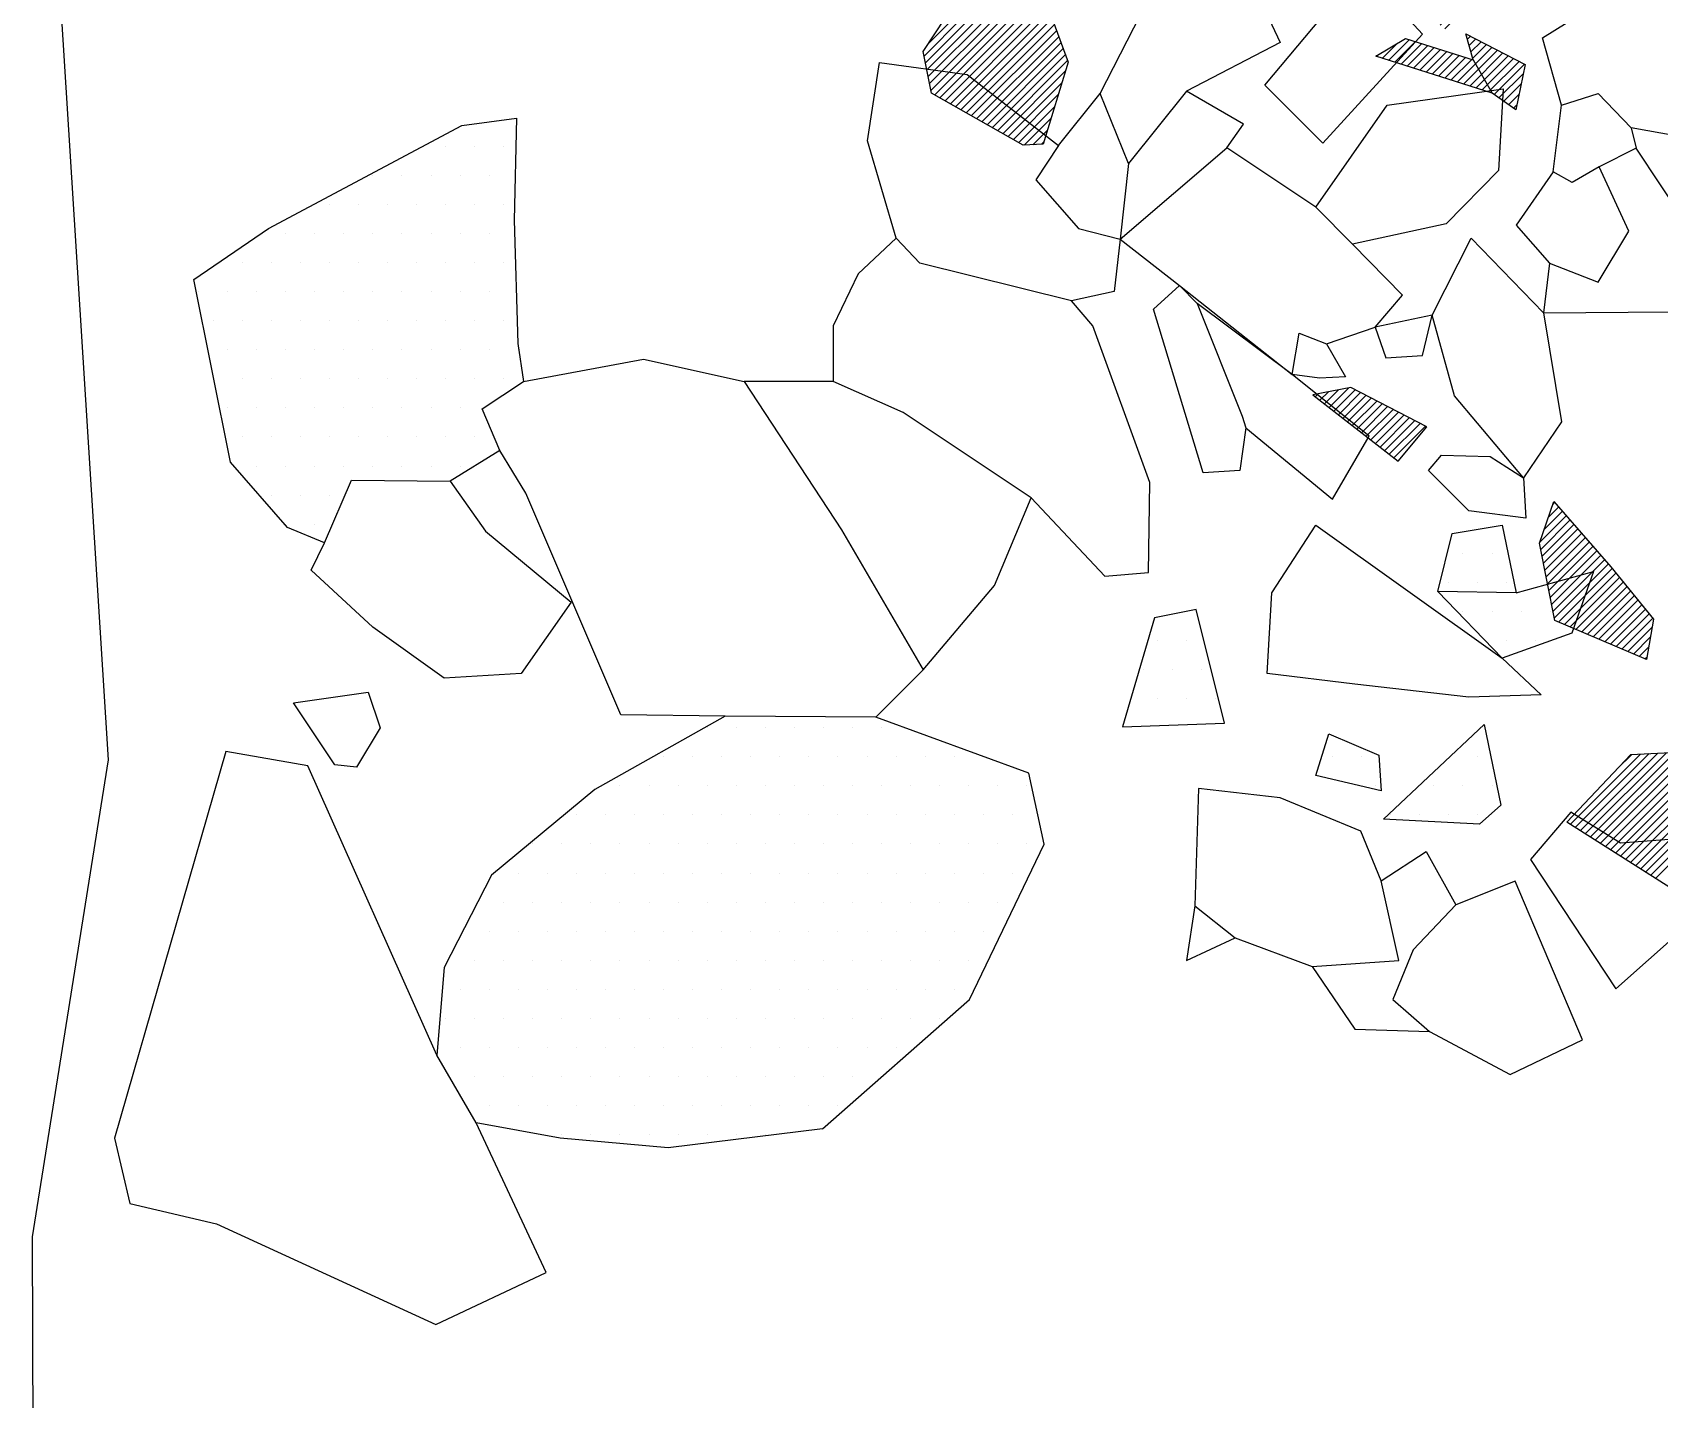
# Model space of a CAD drawing. Header units: metres. Extents: x 0.1 to 1.55, y -20.5 to -16.9.
# Drawn here: x 0.11 to 0.81, y -19.689 to -19.101 of the extents above; entities that cross this region are included whole.
import ezdxf

# ---------------------------------------------------------------- set-up
doc = ezdxf.new("R2010")
doc.units = ezdxf.units.M
doc.header["$LTSCALE"] = 25
doc.header["$MEASUREMENT"] = 0
doc.linetypes.add('STRICHPUNKTX2', pattern=[2, 1, -0.5, 0, -0.5])
doc.layers.get('0').update_dxf_attribs({"linetype": 'CONTINUOUS'})
for name, color, linetype in [('GRABUNGSGRENZE', 3, 'STRICHPUNKTX2'), ('KNOCHEN', 2, 'CONTINUOUS'), ('KNOCHENSCHRAFF', 2, 'CONTINUOUS'), ('STEINE', 4, 'CONTINUOUS'), ('STEINESCHRAFF', 4, 'CONTINUOUS')]:
    doc.layers.add(name, color=color, linetype=linetype)

# ---------------------------------------------------------------- blocks, each defined once
blk = doc.blocks.new('*X0')
at = {"color": 0}
for p, q in [((66.149, -1925.77), (66.281, -1925.639)), ((66.348, -1925.925), (66.716, -1925.558)), ((66.547, -1926.08), (67.151, -1925.476)), ((66.746, -1926.234), (67.586, -1925.395)), ((66.945, -1926.389), (67.86, -1925.474)), ((67.144, -1926.544), (68.093, -1925.595)), ((67.343, -1926.699), (68.326, -1925.715)), ((67.541, -1926.853), (68.559, -1925.835)), ((67.74, -1927.008), (68.793, -1925.956)), ((67.939, -1927.163), (69.026, -1926.076)), ((68.138, -1927.317), (69.259, -1926.196)), ((68.337, -1927.472), (69.492, -1926.317)), ((68.536, -1927.627), (69.726, -1926.437)), ((68.735, -1927.781), (69.959, -1926.557)), ((68.933, -1927.936), (70.192, -1926.677)), ((69.132, -1928.091), (70.425, -1926.798)), ((69.331, -1928.246), (70.659, -1926.918)), ((69.53, -1928.4), (70.892, -1927.038)), ((75.807, -1932.023), (76.937, -1930.892)), ((75.991, -1931.485), (76.773, -1930.704)), ((76.176, -1930.947), (76.608, -1930.515)), ((76.36, -1930.409), (76.443, -1930.326)), ((75.845, -1932.338), (77.102, -1931.081)), ((75.904, -1932.633), (77.267, -1931.27)), ((75.963, -1932.927), (77.432, -1931.459)), ((76.022, -1933.222), (77.596, -1931.648)), ((76.081, -1933.517), (77.761, -1931.836)), ((76.14, -1933.811), (77.926, -1932.025)), ((76.198, -1934.106), (78.091, -1932.214)), ((76.257, -1934.401), (78.255, -1932.403)), ((76.316, -1934.695), (78.42, -1932.592)), ((76.375, -1934.99), (78.585, -1932.78)), ((76.434, -1935.285), (78.75, -1932.969)), ((76.616, -1935.456), (78.912, -1933.16)), ((76.863, -1935.563), (79.071, -1933.355)), ((77.111, -1935.669), (79.23, -1933.549)), ((77.358, -1935.775), (79.389, -1933.744)), ((77.606, -1935.881), (79.549, -1933.938)), ((77.853, -1935.987), (79.708, -1934.132)), ((78.101, -1936.093), (79.867, -1934.327)), ((78.348, -1936.199), (80.026, -1934.521)), ((78.596, -1936.305), (80.185, -1934.716)), ((78.843, -1936.411), (80.344, -1934.91)), ((79.091, -1936.517), (80.503, -1935.105)), ((79.338, -1936.623), (80.662, -1935.299)), ((79.585, -1936.73), (80.631, -1935.684)), ((79.833, -1936.836), (80.556, -1936.113)), ((80.08, -1936.942), (80.48, -1936.542)), ((80.328, -1937.048), (80.404, -1936.972)), ((77.107, -1944.158), (80.129, -1941.136)), ((77.323, -1944.295), (80.502, -1941.116)), ((77.54, -1944.432), (80.876, -1941.096)), ((77.756, -1944.569), (81.249, -1941.076)), ((77.972, -1944.707), (81.623, -1941.056)), ((78.189, -1944.844), (81.996, -1941.036)), ((78.405, -1944.981), (82.37, -1941.016)), ((78.622, -1945.118), (82.625, -1941.114)), ((78.838, -1945.255), (82.726, -1941.367)), ((79.149, -1941.762), (79.755, -1941.156)), ((79.055, -1945.392), (82.827, -1941.62)), ((79.271, -1945.529), (82.928, -1941.872)), ((79.488, -1945.666), (83.029, -1942.125)), ((79.704, -1945.803), (83.13, -1942.377)), ((79.92, -1945.941), (83.231, -1942.63)), ((80.137, -1946.078), (83.26, -1942.955)), ((80.353, -1946.215), (83.159, -1943.409)), ((80.57, -1946.352), (83.058, -1943.864)), ((80.786, -1946.489), (82.957, -1944.319))]:
    blk.add_line(p, q, dxfattribs=at)
blk = doc.blocks.new('*X6')
at = {"color": 0}
for p, q in [((69.788, -1898.797), (73.665, -1894.92)), ((70.081, -1898.858), (73.981, -1894.958)), ((70.394, -1897.837), (73.35, -1894.882)), ((70.403, -1898.89), (74.297, -1894.995)), ((70.905, -1894.852), (71.139, -1894.618)), ((70.92, -1895.19), (71.455, -1894.656)), ((70.935, -1895.529), (71.771, -1894.693)), ((70.95, -1895.867), (72.086, -1894.731)), ((70.965, -1896.206), (72.402, -1894.769)), ((70.98, -1896.545), (72.718, -1894.807)), ((70.995, -1896.883), (73.034, -1894.844)), ((56.205, -1897.884), (58.292, -1895.798)), ((56.236, -1897.5), (57.978, -1895.758)), ((56.267, -1897.116), (57.664, -1895.718)), ((56.298, -1896.731), (57.35, -1895.679)), ((56.317, -1898.126), (58.606, -1895.838)), ((56.328, -1896.347), (57.037, -1895.639)), ((56.359, -1895.963), (56.723, -1895.599)), ((56.39, -1895.578), (56.409, -1895.559)), ((56.632, -1898.165), (58.919, -1895.877)), ((56.947, -1898.203), (59.233, -1895.917)), ((62.924, -1896.823), (63.904, -1895.843)), ((63.059, -1897.041), (64.367, -1895.733)), ((63.195, -1897.259), (64.595, -1895.859)), ((70.724, -1898.922), (74.389, -1895.257)), ((71.045, -1898.954), (74.467, -1895.532)), ((71.367, -1898.986), (74.546, -1895.807)), ((57.262, -1898.242), (59.547, -1895.957)), ((57.577, -1898.28), (59.861, -1895.997)), ((57.892, -1898.319), (60.175, -1896.036)), ((58.207, -1898.358), (60.225, -1896.34)), ((62.653, -1896.386), (62.977, -1896.062)), ((62.788, -1896.604), (63.441, -1895.952)), ((63.33, -1897.477), (64.764, -1896.043)), ((63.482, -1897.678), (64.933, -1896.228)), ((63.702, -1897.812), (65.102, -1896.412)), ((63.922, -1897.946), (65.271, -1896.597)), ((71.688, -1899.019), (74.631, -1896.076)), ((72.009, -1899.051), (74.857, -1896.203)), ((72.331, -1899.083), (75.084, -1896.33)), ((72.652, -1899.115), (75.31, -1896.457)), ((64.142, -1898.08), (65.44, -1896.781)), ((64.361, -1898.214), (65.466, -1897.109)), ((72.918, -1899.203), (75.38, -1896.741)), ((73.112, -1899.363), (75.247, -1897.227)), ((58.522, -1898.396), (59.222, -1897.696)), ((73.306, -1899.522), (75.161, -1897.667)), ((73.499, -1899.682), (75.396, -1897.785)), ((73.693, -1899.842), (75.632, -1897.903)), ((75.001, -1898.888), (75.868, -1898.021)), ((64.581, -1898.347), (64.719, -1898.21)), ((54.298, -1904.741), (56.276, -1902.764)), ((54.44, -1904.246), (56.2, -1902.485)), ((71.903, -1905.874), (74.966, -1902.812)), ((72.274, -1905.15), (74.758, -1902.666)), ((54.479, -1904.913), (56.351, -1903.042)), ((55.299, -1904.447), (56.426, -1903.32)), ((55.602, -1904.498), (56.502, -1903.598)), ((71.234, -1907.251), (75.382, -1903.103)), ((71.533, -1906.599), (75.174, -1902.958)), ((71.6, -1907.239), (75.59, -1903.249)), ((71.965, -1907.227), (75.678, -1903.514)), ((55.159, -1905.648), (56.652, -1904.155)), ((55.905, -1904.548), (56.577, -1903.876)), ((72.331, -1907.215), (75.651, -1903.894)), ((72.696, -1907.203), (75.624, -1904.275)), ((54.661, -1905.086), (55.264, -1904.483)), ((54.842, -1905.258), (55.228, -1904.872)), ((55.101, -1906.414), (56.8, -1904.714)), ((55.13, -1906.031), (56.728, -1904.433)), ((67.953, -1908.41), (71.42, -1904.943)), ((67.98, -1908.029), (71.106, -1904.904)), ((67.98, -1908.737), (71.734, -1904.983)), ((68.008, -1907.649), (70.792, -1904.865)), ((68.304, -1908.766), (72.048, -1905.022)), ((69.806, -1905.497), (70.477, -1904.826)), ((73.062, -1907.191), (75.597, -1904.656)), ((73.427, -1907.179), (75.569, -1905.037)), ((55.013, -1907.562), (56.837, -1905.738)), ((55.023, -1905.43), (55.193, -1905.261)), ((55.042, -1907.179), (56.824, -1905.397)), ((55.072, -1906.796), (56.812, -1905.056)), ((73.793, -1907.167), (75.542, -1905.417)), ((54.955, -1908.327), (56.861, -1906.421)), ((54.984, -1907.944), (56.849, -1906.079)), ((74.158, -1907.155), (75.515, -1905.798)), ((54.897, -1909.092), (56.886, -1907.103)), ((54.926, -1908.71), (56.874, -1906.762)), ((54.868, -1909.475), (56.898, -1907.444)), ((55.208, -1909.488), (56.911, -1907.786)), ((68.628, -1908.796), (69.861, -1907.563)), ((55.726, -1909.324), (56.923, -1908.127)), ((56.243, -1909.16), (56.935, -1908.468)), ((68.952, -1908.825), (69.887, -1907.891)), ((69.276, -1908.855), (69.754, -1908.377)), ((71.116, -1909.49), (72.453, -1908.153)), ((71.316, -1909.643), (72.727, -1908.233)), ((71.517, -1909.796), (73, -1908.314)), ((72.051, -1908.201), (72.18, -1908.072)), ((56.761, -1908.996), (56.947, -1908.809)), ((69.601, -1908.884), (69.621, -1908.864)), ((49.332, -1911.122), (50.984, -1909.469)), ((49.391, -1911.417), (51.326, -1909.481)), ((49.449, -1911.711), (51.668, -1909.492)), ((49.508, -1912.006), (52.011, -1909.504)), ((49.517, -1910.583), (50.642, -1909.458)), ((49.567, -1912.3), (52.353, -1909.515)), ((49.626, -1912.595), (52.695, -1909.526)), ((49.785, -1912.79), (53.037, -1909.538)), ((50.01, -1912.919), (53.379, -1909.549)), ((50.19, -1909.557), (50.3, -1909.446)), ((50.235, -1913.047), (53.721, -1909.561)), ((50.46, -1913.176), (54.063, -1909.572)), ((50.685, -1913.305), (54.405, -1909.584)), ((50.91, -1913.433), (54.748, -1909.595)), ((51.135, -1913.562), (54.923, -1909.773)), ((71.717, -1909.95), (72.396, -1909.271)), ((51.359, -1913.69), (55.019, -1910.031)), ((51.584, -1913.819), (55.115, -1910.289)), ((51.809, -1913.947), (55.21, -1910.547)), ((69.031, -1911.222), (69.68, -1910.572)), ((69.299, -1911.307), (70.188, -1910.418)), ((69.568, -1911.392), (70.456, -1910.503)), ((69.836, -1911.477), (70.725, -1910.588)), ((72.69, -1910.391), (72.819, -1910.262)), ((72.766, -1910.669), (73.052, -1910.383)), ((72.841, -1910.947), (73.284, -1910.504)), ((72.917, -1911.224), (73.517, -1910.625)), ((52.034, -1914.076), (55.306, -1910.804)), ((52.259, -1914.205), (55.402, -1911.062)), ((52.484, -1914.333), (55.497, -1911.32)), ((68.762, -1911.137), (68.796, -1911.102)), ((70.105, -1911.562), (70.994, -1910.673)), ((70.373, -1911.647), (71.262, -1910.758)), ((70.642, -1911.732), (71.531, -1910.843)), ((70.911, -1911.817), (71.8, -1910.928)), ((71.179, -1911.902), (72.069, -1911.012)), ((71.448, -1911.987), (72.337, -1911.097)), ((71.716, -1912.072), (72.606, -1911.182)), ((71.985, -1912.157), (72.875, -1911.267)), ((72.253, -1912.242), (73.749, -1910.746)), ((72.522, -1912.327), (73.982, -1910.867)), ((72.79, -1912.412), (74.214, -1910.988)), ((73.059, -1912.497), (74.447, -1911.109)), ((73.328, -1912.582), (74.68, -1911.23)), ((52.709, -1914.462), (55.407, -1911.764)), ((73.596, -1912.667), (74.912, -1911.351)), ((73.839, -1912.777), (75.145, -1911.472)), ((74.047, -1912.923), (75.101, -1911.869)), ((52.934, -1914.59), (55.252, -1912.273)), ((74.255, -1913.069), (75.007, -1912.317)), ((53.159, -1914.719), (55.097, -1912.781)), ((53.384, -1914.848), (54.943, -1913.289)), ((74.463, -1913.214), (74.912, -1912.765)), ((74.671, -1913.36), (74.818, -1913.213)), ((53.628, -1914.957), (54.788, -1913.798)), ((54.003, -1914.935), (54.633, -1914.306)), ((54.379, -1914.913), (54.478, -1914.814))]:
    blk.add_line(p, q, dxfattribs=at)
blk = doc.blocks.new('*X92')
at = {"color": 0}
for p, q in [((28.75, -1915), (28.75, -1915)), ((30, -1915), (30, -1915)), ((31.25, -1915), (31.25, -1915)), ((25.625, -1916.25), (25.625, -1916.25)), ((26.875, -1916.25), (26.875, -1916.25)), ((28.125, -1916.25), (28.125, -1916.25)), ((29.375, -1916.25), (29.375, -1916.25)), ((30.625, -1916.25), (30.625, -1916.25)), ((23.75, -1917.5), (23.75, -1917.5)), ((25, -1917.5), (25, -1917.5)), ((26.25, -1917.5), (26.25, -1917.5)), ((27.5, -1917.5), (27.5, -1917.5)), ((28.75, -1917.5), (28.75, -1917.5)), ((30, -1917.5), (30, -1917.5)), ((31.25, -1917.5), (31.25, -1917.5)), ((21.875, -1918.75), (21.875, -1918.75)), ((23.125, -1918.75), (23.125, -1918.75)), ((24.375, -1918.75), (24.375, -1918.75)), ((25.625, -1918.75), (25.625, -1918.75)), ((26.875, -1918.75), (26.875, -1918.75)), ((28.125, -1918.75), (28.125, -1918.75)), ((29.375, -1918.75), (29.375, -1918.75)), ((30.625, -1918.75), (30.625, -1918.75)), ((20, -1920), (20, -1920)), ((21.25, -1920), (21.25, -1920)), ((22.5, -1920), (22.5, -1920)), ((23.75, -1920), (23.75, -1920)), ((25, -1920), (25, -1920)), ((26.25, -1920), (26.25, -1920)), ((27.5, -1920), (27.5, -1920)), ((28.75, -1920), (28.75, -1920)), ((30, -1920), (30, -1920)), ((31.25, -1920), (31.25, -1920)), ((18.125, -1921.25), (18.125, -1921.25)), ((19.375, -1921.25), (19.375, -1921.25)), ((20.625, -1921.25), (20.625, -1921.25)), ((21.875, -1921.25), (21.875, -1921.25)), ((23.125, -1921.25), (23.125, -1921.25)), ((24.375, -1921.25), (24.375, -1921.25)), ((25.625, -1921.25), (25.625, -1921.25)), ((26.875, -1921.25), (26.875, -1921.25)), ((28.125, -1921.25), (28.125, -1921.25)), ((29.375, -1921.25), (29.375, -1921.25)), ((30.625, -1921.25), (30.625, -1921.25)), ((18.75, -1922.5), (18.75, -1922.5)), ((20, -1922.5), (20, -1922.5)), ((21.25, -1922.5), (21.25, -1922.5)), ((22.5, -1922.5), (22.5, -1922.5)), ((23.75, -1922.5), (23.75, -1922.5)), ((25, -1922.5), (25, -1922.5)), ((26.25, -1922.5), (26.25, -1922.5)), ((27.5, -1922.5), (27.5, -1922.5)), ((28.75, -1922.5), (28.75, -1922.5)), ((30, -1922.5), (30, -1922.5)), ((31.25, -1922.5), (31.25, -1922.5)), ((19.375, -1923.75), (19.375, -1923.75)), ((20.625, -1923.75), (20.625, -1923.75)), ((21.875, -1923.75), (21.875, -1923.75)), ((23.125, -1923.75), (23.125, -1923.75)), ((24.375, -1923.75), (24.375, -1923.75)), ((25.625, -1923.75), (25.625, -1923.75)), ((26.875, -1923.75), (26.875, -1923.75)), ((28.125, -1923.75), (28.125, -1923.75)), ((29.375, -1923.75), (29.375, -1923.75)), ((30.625, -1923.75), (30.625, -1923.75)), ((31.875, -1923.75), (31.875, -1923.75)), ((20, -1925), (20, -1925)), ((21.25, -1925), (21.25, -1925)), ((22.5, -1925), (22.5, -1925)), ((23.75, -1925), (23.75, -1925)), ((25, -1925), (25, -1925)), ((26.25, -1925), (26.25, -1925)), ((27.5, -1925), (27.5, -1925)), ((28.75, -1925), (28.75, -1925)), ((30, -1925), (30, -1925)), ((31.25, -1925), (31.25, -1925)), ((19.375, -1926.25), (19.375, -1926.25)), ((20.625, -1926.25), (20.625, -1926.25)), ((21.875, -1926.25), (21.875, -1926.25)), ((23.125, -1926.25), (23.125, -1926.25)), ((24.375, -1926.25), (24.375, -1926.25)), ((25.625, -1926.25), (25.625, -1926.25)), ((26.875, -1926.25), (26.875, -1926.25)), ((28.125, -1926.25), (28.125, -1926.25)), ((29.375, -1926.25), (29.375, -1926.25)), ((20, -1927.5), (20, -1927.5)), ((21.25, -1927.5), (21.25, -1927.5)), ((22.5, -1927.5), (22.5, -1927.5)), ((23.75, -1927.5), (23.75, -1927.5)), ((25, -1927.5), (25, -1927.5)), ((26.25, -1927.5), (26.25, -1927.5)), ((27.5, -1927.5), (27.5, -1927.5)), ((28.75, -1927.5), (28.75, -1927.5)), ((30, -1927.5), (30, -1927.5)), ((20.625, -1928.75), (20.625, -1928.75)), ((21.875, -1928.75), (21.875, -1928.75)), ((23.125, -1928.75), (23.125, -1928.75)), ((24.375, -1928.75), (24.375, -1928.75)), ((25.625, -1928.75), (25.625, -1928.75)), ((26.875, -1928.75), (26.875, -1928.75)), ((28.125, -1928.75), (28.125, -1928.75)), ((29.375, -1928.75), (29.375, -1928.75)), ((21.25, -1930), (21.25, -1930)), ((22.5, -1930), (22.5, -1930)), ((23.75, -1930), (23.75, -1930)), ((21.875, -1931.25), (21.875, -1931.25)), ((23.125, -1931.25), (23.125, -1931.25)), ((72.5, -1932.5), (72.5, -1932.5)), ((73.75, -1932.5), (73.75, -1932.5)), ((71.875, -1933.75), (71.875, -1933.75)), ((73.125, -1933.75), (73.125, -1933.75)), ((74.375, -1933.75), (74.375, -1933.75)), ((76.875, -1933.75), (76.875, -1933.75)), ((72.5, -1935), (72.5, -1935)), ((73.75, -1935), (73.75, -1935)), ((75, -1935), (75, -1935)), ((76.25, -1935), (76.25, -1935)), ((77.5, -1935), (77.5, -1935)), ((59.375, -1936.25), (59.375, -1936.25)), ((60.625, -1936.25), (60.625, -1936.25)), ((74.375, -1936.25), (74.375, -1936.25)), ((75.625, -1936.25), (75.625, -1936.25)), ((58.75, -1937.5), (58.75, -1937.5)), ((60, -1937.5), (60, -1937.5)), ((61.25, -1937.5), (61.25, -1937.5)), ((59.375, -1938.75), (59.375, -1938.75)), ((60.625, -1938.75), (60.625, -1938.75)), ((61.875, -1938.75), (61.875, -1938.75)), ((40, -1940), (40, -1940)), ((41.25, -1940), (41.25, -1940)), ((42.5, -1940), (42.5, -1940)), ((43.75, -1940), (43.75, -1940)), ((45, -1940), (45, -1940)), ((46.25, -1940), (46.25, -1940)), ((47.5, -1940), (47.5, -1940)), ((38.125, -1941.25), (38.125, -1941.25)), ((39.375, -1941.25), (39.375, -1941.25)), ((40.625, -1941.25), (40.625, -1941.25)), ((41.875, -1941.25), (41.875, -1941.25)), ((43.125, -1941.25), (43.125, -1941.25)), ((44.375, -1941.25), (44.375, -1941.25)), ((45.625, -1941.25), (45.625, -1941.25)), ((46.875, -1941.25), (46.875, -1941.25)), ((48.125, -1941.25), (48.125, -1941.25)), ((49.375, -1941.25), (49.375, -1941.25)), ((50.625, -1941.25), (50.625, -1941.25)), ((51.875, -1941.25), (51.875, -1941.25)), ((66.875, -1941.25), (66.875, -1941.25)), ((68.125, -1941.25), (68.125, -1941.25)), ((73.125, -1941.25), (73.125, -1941.25)), ((36.25, -1942.5), (36.25, -1942.5)), ((37.5, -1942.5), (37.5, -1942.5)), ((38.75, -1942.5), (38.75, -1942.5)), ((40, -1942.5), (40, -1942.5)), ((41.25, -1942.5), (41.25, -1942.5)), ((42.5, -1942.5), (42.5, -1942.5)), ((43.75, -1942.5), (43.75, -1942.5)), ((45, -1942.5), (45, -1942.5)), ((46.25, -1942.5), (46.25, -1942.5)), ((47.5, -1942.5), (47.5, -1942.5)), ((48.75, -1942.5), (48.75, -1942.5)), ((50, -1942.5), (50, -1942.5)), ((51.25, -1942.5), (51.25, -1942.5)), ((52.5, -1942.5), (52.5, -1942.5)), ((53.75, -1942.5), (53.75, -1942.5)), ((68.75, -1942.5), (68.75, -1942.5)), ((71.25, -1942.5), (71.25, -1942.5)), ((72.5, -1942.5), (72.5, -1942.5)), ((73.75, -1942.5), (73.75, -1942.5)), ((34.375, -1943.75), (34.375, -1943.75)), ((35.625, -1943.75), (35.625, -1943.75)), ((36.875, -1943.75), (36.875, -1943.75)), ((38.125, -1943.75), (38.125, -1943.75)), ((39.375, -1943.75), (39.375, -1943.75)), ((40.625, -1943.75), (40.625, -1943.75)), ((41.875, -1943.75), (41.875, -1943.75)), ((43.125, -1943.75), (43.125, -1943.75)), ((44.375, -1943.75), (44.375, -1943.75)), ((45.625, -1943.75), (45.625, -1943.75)), ((46.875, -1943.75), (46.875, -1943.75)), ((48.125, -1943.75), (48.125, -1943.75)), ((49.375, -1943.75), (49.375, -1943.75)), ((50.625, -1943.75), (50.625, -1943.75)), ((51.875, -1943.75), (51.875, -1943.75)), ((53.125, -1943.75), (53.125, -1943.75)), ((69.375, -1943.75), (69.375, -1943.75)), ((70.625, -1943.75), (70.625, -1943.75)), ((71.875, -1943.75), (71.875, -1943.75)), ((73.125, -1943.75), (73.125, -1943.75)), ((32.5, -1945), (32.5, -1945)), ((33.75, -1945), (33.75, -1945)), ((35, -1945), (35, -1945)), ((36.25, -1945), (36.25, -1945)), ((37.5, -1945), (37.5, -1945)), ((38.75, -1945), (38.75, -1945)), ((40, -1945), (40, -1945)), ((41.25, -1945), (41.25, -1945)), ((42.5, -1945), (42.5, -1945)), ((43.75, -1945), (43.75, -1945)), ((45, -1945), (45, -1945)), ((46.25, -1945), (46.25, -1945)), ((47.5, -1945), (47.5, -1945)), ((48.75, -1945), (48.75, -1945)), ((50, -1945), (50, -1945)), ((51.25, -1945), (51.25, -1945)), ((52.5, -1945), (52.5, -1945)), ((53.75, -1945), (53.75, -1945)), ((31.875, -1946.25), (31.875, -1946.25)), ((33.125, -1946.25), (33.125, -1946.25)), ((34.375, -1946.25), (34.375, -1946.25)), ((35.625, -1946.25), (35.625, -1946.25)), ((36.875, -1946.25), (36.875, -1946.25)), ((38.125, -1946.25), (38.125, -1946.25)), ((39.375, -1946.25), (39.375, -1946.25)), ((40.625, -1946.25), (40.625, -1946.25)), ((41.875, -1946.25), (41.875, -1946.25)), ((43.125, -1946.25), (43.125, -1946.25)), ((44.375, -1946.25), (44.375, -1946.25)), ((45.625, -1946.25), (45.625, -1946.25)), ((46.875, -1946.25), (46.875, -1946.25)), ((48.125, -1946.25), (48.125, -1946.25)), ((49.375, -1946.25), (49.375, -1946.25)), ((50.625, -1946.25), (50.625, -1946.25)), ((51.875, -1946.25), (51.875, -1946.25)), ((53.125, -1946.25), (53.125, -1946.25)), ((31.25, -1947.5), (31.25, -1947.5)), ((32.5, -1947.5), (32.5, -1947.5)), ((33.75, -1947.5), (33.75, -1947.5)), ((35, -1947.5), (35, -1947.5)), ((36.25, -1947.5), (36.25, -1947.5)), ((37.5, -1947.5), (37.5, -1947.5)), ((38.75, -1947.5), (38.75, -1947.5)), ((40, -1947.5), (40, -1947.5)), ((41.25, -1947.5), (41.25, -1947.5)), ((42.5, -1947.5), (42.5, -1947.5)), ((43.75, -1947.5), (43.75, -1947.5)), ((45, -1947.5), (45, -1947.5)), ((46.25, -1947.5), (46.25, -1947.5)), ((47.5, -1947.5), (47.5, -1947.5)), ((48.75, -1947.5), (48.75, -1947.5)), ((50, -1947.5), (50, -1947.5)), ((51.25, -1947.5), (51.25, -1947.5)), ((52.5, -1947.5), (52.5, -1947.5)), ((30.625, -1948.75), (30.625, -1948.75)), ((31.875, -1948.75), (31.875, -1948.75)), ((33.125, -1948.75), (33.125, -1948.75)), ((34.375, -1948.75), (34.375, -1948.75)), ((35.625, -1948.75), (35.625, -1948.75)), ((36.875, -1948.75), (36.875, -1948.75)), ((38.125, -1948.75), (38.125, -1948.75)), ((39.375, -1948.75), (39.375, -1948.75)), ((40.625, -1948.75), (40.625, -1948.75)), ((41.875, -1948.75), (41.875, -1948.75)), ((43.125, -1948.75), (43.125, -1948.75)), ((44.375, -1948.75), (44.375, -1948.75)), ((45.625, -1948.75), (45.625, -1948.75)), ((46.875, -1948.75), (46.875, -1948.75)), ((48.125, -1948.75), (48.125, -1948.75)), ((49.375, -1948.75), (49.375, -1948.75)), ((50.625, -1948.75), (50.625, -1948.75)), ((51.875, -1948.75), (51.875, -1948.75)), ((30, -1950), (30, -1950)), ((31.25, -1950), (31.25, -1950)), ((32.5, -1950), (32.5, -1950)), ((33.75, -1950), (33.75, -1950)), ((35, -1950), (35, -1950)), ((36.25, -1950), (36.25, -1950)), ((37.5, -1950), (37.5, -1950)), ((38.75, -1950), (38.75, -1950)), ((40, -1950), (40, -1950)), ((41.25, -1950), (41.25, -1950)), ((42.5, -1950), (42.5, -1950)), ((43.75, -1950), (43.75, -1950)), ((45, -1950), (45, -1950)), ((46.25, -1950), (46.25, -1950)), ((47.5, -1950), (47.5, -1950)), ((48.75, -1950), (48.75, -1950)), ((50, -1950), (50, -1950)), ((51.25, -1950), (51.25, -1950)), ((29.375, -1951.25), (29.375, -1951.25)), ((30.625, -1951.25), (30.625, -1951.25)), ((31.875, -1951.25), (31.875, -1951.25)), ((33.125, -1951.25), (33.125, -1951.25)), ((34.375, -1951.25), (34.375, -1951.25)), ((35.625, -1951.25), (35.625, -1951.25)), ((36.875, -1951.25), (36.875, -1951.25)), ((38.125, -1951.25), (38.125, -1951.25)), ((39.375, -1951.25), (39.375, -1951.25)), ((40.625, -1951.25), (40.625, -1951.25)), ((41.875, -1951.25), (41.875, -1951.25)), ((43.125, -1951.25), (43.125, -1951.25)), ((44.375, -1951.25), (44.375, -1951.25)), ((45.625, -1951.25), (45.625, -1951.25)), ((46.875, -1951.25), (46.875, -1951.25)), ((48.125, -1951.25), (48.125, -1951.25)), ((49.375, -1951.25), (49.375, -1951.25)), ((50.625, -1951.25), (50.625, -1951.25)), ((28.75, -1952.5), (28.75, -1952.5)), ((30, -1952.5), (30, -1952.5)), ((31.25, -1952.5), (31.25, -1952.5)), ((32.5, -1952.5), (32.5, -1952.5)), ((33.75, -1952.5), (33.75, -1952.5)), ((35, -1952.5), (35, -1952.5)), ((36.25, -1952.5), (36.25, -1952.5)), ((37.5, -1952.5), (37.5, -1952.5)), ((38.75, -1952.5), (38.75, -1952.5)), ((40, -1952.5), (40, -1952.5)), ((41.25, -1952.5), (41.25, -1952.5)), ((42.5, -1952.5), (42.5, -1952.5)), ((43.75, -1952.5), (43.75, -1952.5)), ((45, -1952.5), (45, -1952.5)), ((46.25, -1952.5), (46.25, -1952.5)), ((47.5, -1952.5), (47.5, -1952.5)), ((48.75, -1952.5), (48.75, -1952.5)), ((50, -1952.5), (50, -1952.5)), ((29.375, -1953.75), (29.375, -1953.75)), ((30.625, -1953.75), (30.625, -1953.75)), ((31.875, -1953.75), (31.875, -1953.75)), ((33.125, -1953.75), (33.125, -1953.75)), ((34.375, -1953.75), (34.375, -1953.75)), ((35.625, -1953.75), (35.625, -1953.75)), ((36.875, -1953.75), (36.875, -1953.75)), ((38.125, -1953.75), (38.125, -1953.75)), ((39.375, -1953.75), (39.375, -1953.75)), ((40.625, -1953.75), (40.625, -1953.75)), ((41.875, -1953.75), (41.875, -1953.75)), ((43.125, -1953.75), (43.125, -1953.75)), ((44.375, -1953.75), (44.375, -1953.75)), ((45.625, -1953.75), (45.625, -1953.75)), ((46.875, -1953.75), (46.875, -1953.75)), ((48.125, -1953.75), (48.125, -1953.75)), ((30, -1955), (30, -1955)), ((31.25, -1955), (31.25, -1955)), ((32.5, -1955), (32.5, -1955)), ((33.75, -1955), (33.75, -1955)), ((35, -1955), (35, -1955)), ((36.25, -1955), (36.25, -1955)), ((37.5, -1955), (37.5, -1955)), ((38.75, -1955), (38.75, -1955)), ((40, -1955), (40, -1955)), ((41.25, -1955), (41.25, -1955)), ((42.5, -1955), (42.5, -1955)), ((43.75, -1955), (43.75, -1955)), ((45, -1955), (45, -1955)), ((46.25, -1955), (46.25, -1955)), ((47.5, -1955), (47.5, -1955)), ((30.625, -1956.25), (30.625, -1956.25)), ((31.875, -1956.25), (31.875, -1956.25)), ((33.125, -1956.25), (33.125, -1956.25)), ((34.375, -1956.25), (34.375, -1956.25)), ((35.625, -1956.25), (35.625, -1956.25)), ((36.875, -1956.25), (36.875, -1956.25)), ((38.125, -1956.25), (38.125, -1956.25)), ((39.375, -1956.25), (39.375, -1956.25)), ((40.625, -1956.25), (40.625, -1956.25)), ((41.875, -1956.25), (41.875, -1956.25)), ((43.125, -1956.25), (43.125, -1956.25)), ((44.375, -1956.25), (44.375, -1956.25)), ((45.625, -1956.25), (45.625, -1956.25)), ((33.75, -1957.5), (33.75, -1957.5)), ((35, -1957.5), (35, -1957.5)), ((36.25, -1957.5), (36.25, -1957.5)), ((37.5, -1957.5), (37.5, -1957.5)), ((38.75, -1957.5), (38.75, -1957.5)), ((40, -1957.5), (40, -1957.5)), ((41.25, -1957.5), (41.25, -1957.5)), ((42.5, -1957.5), (42.5, -1957.5))]:
    blk.add_line(p, q, dxfattribs=at)

msp = doc.modelspace()

# ---------------------------------------------------------------- linework, layer by layer
at = {"layer": 'GRABUNGSGRENZE'}
msp.add_lwpolyline([(0.11238, -20.4961), (0.10989, -19.61889), (0.10989, -19.61889), (0.14254, -19.41388), (0.14254, -19.41388), (0.11605, -18.99261), (0.11605, -18.99261), (0.13194, -17.92263), (0.13194, -17.92263), (0.11666, -17.63091), (0.1228, -17.35041), (0.11365, -16.90773)], dxfattribs=at)
at = {"layer": 'KNOCHEN'}
for points in [[(0.53581, -19.1496), (0.4965, -19.12713), (0.49293, -19.10926), (0.50263, -19.09445), (0.54858, -19.09599), (0.55522, -19.11386), (0.54449, -19.14909), (0.53581, -19.1496)], [(0.68747, -19.11132), (0.70024, -19.10366), (0.72934, -19.11286), (0.73751, -19.12716), (0.68747, -19.11132)], [(0.72934, -19.11286), (0.72628, -19.10162), (0.75181, -19.1149), (0.74772, -19.13431), (0.73751, -19.12716)], [(0.69715, -19.28544), (0.70941, -19.27064), (0.67673, -19.25378), (0.66039, -19.25684), (0.69715, -19.28544)], [(0.80386, -19.37073), (0.76455, -19.35387), (0.75791, -19.32068), (0.76404, -19.30281), (0.78855, -19.3309), (0.80693, -19.35337), (0.80386, -19.37073)], [(0.81559, -19.46979), (0.76964, -19.44068), (0.79722, -19.41158), (0.82581, -19.41005), (0.83296, -19.42792), (0.82479, -19.46468), (0.81559, -19.46979)]]:
    msp.add_lwpolyline(points, dxfattribs=at)
at = {"layer": 'STEINE'}
for points in [[(0.58116, -19.15738), (0.56893, -19.12729), (0.598, -19.07068), (0.63319, -19.07731), (0.64645, -19.10536), (0.60616, -19.12627)], [(0.76732, -19.1324), (0.75916, -19.10333), (0.81985, -19.06559), (0.85198, -19.10742), (0.86269, -19.11099), (0.89583, -19.15179), (0.84993, -19.14261), (0.81729, -19.14566), (0.7974, -19.14209)], [(0.68164, -19.07374), (0.70765, -19.1018), (0.6648, -19.14871), (0.63982, -19.12372), (0.68164, -19.07374)], [(0.57759, -19.19002), (0.57504, -19.21246), (0.55668, -19.21653), (0.4914, -19.20021), (0.4812, -19.1895), (0.46896, -19.14768), (0.47407, -19.11402), (0.51181, -19.11912), (0.55107, -19.14972)], [(0.55107, -19.14972), (0.56893, -19.12729)], [(0.58116, -19.15738), (0.57759, -19.19002), (0.62349, -19.15075), (0.63063, -19.14055), (0.60616, -19.12627), (0.58116, -19.15738)], [(0.66174, -19.17625), (0.69235, -19.13239), (0.74233, -19.12526), (0.74028, -19.16045), (0.71784, -19.1834), (0.67755, -19.19206)], [(0.7719, -19.16555), (0.76374, -19.16096), (0.76732, -19.1324), (0.78313, -19.1273), (0.7974, -19.14209), (0.79944, -19.15076), (0.78363, -19.15892), (0.7719, -19.16555)], [(0.23537, -19.32055), (0.21956, -19.31392), (0.19508, -19.28587), (0.17928, -19.20733), (0.21141, -19.1854), (0.29454, -19.14104), (0.318, -19.13798), (0.31698, -19.18184), (0.31851, -19.23488), (0.32106, -19.2512)], [(0.55107, -19.14972), (0.54138, -19.16451), (0.55974, -19.18542), (0.57759, -19.19002)], [(0.66633, -19.2349), (0.68724, -19.22776), (0.69897, -19.21399), (0.67755, -19.19206), (0.66174, -19.17625), (0.62349, -19.15075)], [(0.76221, -19.20023), (0.75966, -19.22165), (0.81423, -19.22114), (0.88665, -19.24665), (0.88665, -19.21248), (0.82035, -19.18238), (0.79944, -19.15076)], [(0.76374, -19.16096), (0.74793, -19.18391), (0.76221, -19.20023), (0.78312, -19.20839), (0.79638, -19.18646), (0.78363, -19.15892)], [(0.4812, -19.1895), (0.46488, -19.2048), (0.45417, -19.22724), (0.45417, -19.25121)], [(0.57759, -19.19002), (0.60309, -19.20991), (0.65154, -19.24816)], [(0.75098, -19.29254), (0.72141, -19.25735), (0.71172, -19.22267), (0.72855, -19.18952), (0.75966, -19.22165), (0.76731, -19.26857), (0.75098, -19.29254)], [(0.60309, -19.20991), (0.61074, -19.21756), (0.63012, -19.26601), (0.63165, -19.27111), (0.62909, -19.28947), (0.61328, -19.29049), (0.59187, -19.22011), (0.60309, -19.20991)], [(0.53933, -19.30119), (0.57095, -19.33486), (0.58982, -19.33333), (0.59033, -19.29457), (0.56586, -19.22725), (0.55668, -19.21653)], [(0.63165, -19.27111), (0.66887, -19.30171), (0.68468, -19.27468), (0.65154, -19.24816), (0.61074, -19.21756)], [(0.69183, -19.24102), (0.70764, -19.24001), (0.71172, -19.22267), (0.71172, -19.22267), (0.68724, -19.22776), (0.69183, -19.24102)], [(0.65154, -19.24816), (0.6546, -19.23031), (0.66633, -19.2349), (0.67449, -19.24918), (0.66327, -19.24969), (0.65154, -19.24816)], [(0.40775, -19.39502), (0.36287, -19.39451), (0.32207, -19.29914), (0.31085, -19.28078), (0.3032, -19.26293), (0.32106, -19.2512), (0.37257, -19.24151), (0.41592, -19.2512), (0.45773, -19.31496), (0.49292, -19.37514), (0.47252, -19.39554)], [(0.49292, -19.37514), (0.52352, -19.33893), (0.53933, -19.30119), (0.48426, -19.26447), (0.45417, -19.25121), (0.41592, -19.2512)], [(0.31085, -19.28078), (0.28943, -19.29404)], [(0.72752, -19.30682), (0.71018, -19.28948), (0.71579, -19.28285), (0.7367, -19.28336), (0.75098, -19.29254), (0.752, -19.30988), (0.72752, -19.30682)], [(0.22976, -19.33228), (0.23537, -19.32055), (0.2471, -19.29352), (0.28943, -19.29404), (0.30473, -19.31546), (0.34145, -19.34606), (0.32003, -19.37666), (0.28688, -19.3787), (0.25628, -19.35676), (0.22976, -19.33228)], [(0.64082, -19.37668), (0.64286, -19.342), (0.66173, -19.31293), (0.7418, -19.37006), (0.75863, -19.38587), (0.72752, -19.38689), (0.67856, -19.38127), (0.64082, -19.37668)], [(0.7418, -19.37006), (0.71426, -19.3415), (0.72038, -19.31651), (0.7418, -19.31294), (0.74792, -19.34201), (0.71426, -19.3415)], [(0.74792, -19.34201), (0.78107, -19.33283), (0.77189, -19.35935), (0.7418, -19.37006)], [(0.5786, -19.39963), (0.62246, -19.3981), (0.61022, -19.34914), (0.59237, -19.35271), (0.5786, -19.39963)], [(0.23995, -19.41592), (0.22211, -19.3894), (0.25424, -19.38481), (0.25933, -19.40011), (0.24913, -19.41694), (0.23995, -19.41592)], [(0.44955, -19.57251), (0.5128, -19.51692), (0.54493, -19.45011), (0.5383, -19.41951), (0.47252, -19.39554), (0.40775, -19.39502), (0.35164, -19.42664), (0.30727, -19.46336), (0.28687, -19.50314), (0.28381, -19.54088)], [(0.69079, -19.43941), (0.73415, -19.39862), (0.74128, -19.4333), (0.7321, -19.44146), (0.69079, -19.43941)], [(0.68977, -19.42717), (0.66172, -19.42054), (0.66734, -19.40269), (0.68876, -19.41187), (0.68977, -19.42717)], [(0.33072, -19.63421), (0.30063, -19.56995), (0.28381, -19.54088), (0.22822, -19.41643), (0.19303, -19.41031), (0.14508, -19.57657), (0.15171, -19.60462), (0.18894, -19.61329), (0.28329, -19.65665), (0.33072, -19.63421)], [(0.61123, -19.42615), (0.6097, -19.47664), (0.62704, -19.49041), (0.66019, -19.50265), (0.69742, -19.50011), (0.68977, -19.46593), (0.6811, -19.44451), (0.64642, -19.43023), (0.61123, -19.42615)], [(0.75403, -19.45676), (0.79075, -19.51235), (0.8188, -19.48736), (0.82135, -19.47869), (0.82084, -19.45319), (0.8137, -19.44809), (0.79279, -19.44962), (0.77137, -19.43636), (0.75403, -19.45676)], [(0.68977, -19.46593), (0.70915, -19.45319), (0.7219, -19.47614)], [(0.7474, -19.46594), (0.7219, -19.47614), (0.70354, -19.49552), (0.69487, -19.51694), (0.71068, -19.53071), (0.74536, -19.54907), (0.77647, -19.53428), (0.7474, -19.46594)], [(0.6097, -19.47664), (0.60613, -19.5001), (0.62704, -19.49041)], [(0.66019, -19.50265), (0.67855, -19.52968), (0.71068, -19.53071)], [(0.44955, -19.57251), (0.38325, -19.58066), (0.33684, -19.57658), (0.30063, -19.56995)]]:
    msp.add_lwpolyline(points, dxfattribs=at)

# ---------------------------------------------------------------- block references
at = {"layer": 'KNOCHENSCHRAFF', "xscale": 0.01, "yscale": 0.01, "zscale": 0.01}
for name in ['*X6', '*X0']:
    msp.add_blockref(name, (0, 0), dxfattribs=at)
at = {"layer": 'STEINESCHRAFF', "xscale": 0.01, "yscale": 0.01, "zscale": 0.01}
msp.add_blockref('*X92', (0, 0), dxfattribs=at)

doc.saveas('drawing.dxf')
